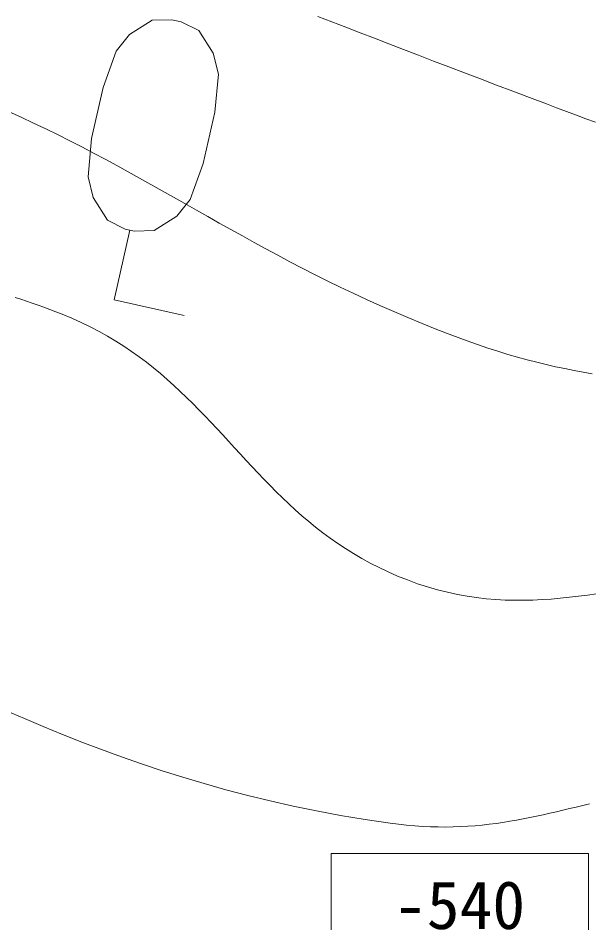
# Model space of a CAD drawing. Units: millimetres, scale not verified. Extents: x -56617 to 56645, y -39182 to 40051.
# Drawn here: x 34208 to 38201, y 6937 to 13264 of the extents above; entities that cross this region are included whole.
import ezdxf
from ezdxf.enums import TextEntityAlignment as Align

# ---------------------------------------------------------------- set-up
doc = ezdxf.new("R2010")
doc.units = ezdxf.units.MM
doc.header["$LTSCALE"] = 200
for name, color, linetype, lineweight in [('0-2_仕上', 4, 'Continuous', 9), ('0-8_寸法文字', 4, 'Continuous', 9), ('3-4_その他1', 4, 'Continuous', 18)]:
    doc.layers.add(name, color=color, linetype=linetype, lineweight=lineweight)
doc.styles.add('ＭＳ ゴシック', font='')
doc.styles.get('ＭＳ ゴシック').set_extended_font_data('MS Gothic')

msp = doc.modelspace()

# ---------------------------------------------------------------- linework, layer by layer
at = {"layer": '0-2_仕上'}
for p, q in [((35146.1, 13249.6), (34986.9, 13148.5)), ((35283.5, 13253), (35146.1, 13249.6)), ((35348.6, 13238.5), (35283.5, 13253)), ((35471.4, 13176.9), (35348.6, 13238.5)), ((35572.5, 13017.8), (35471.4, 13176.9)), ((34986.9, 13148.5), (34892.8, 13032.9)), ((34892.8, 13032.9), (34802.2, 12779.9)), ((35608.5, 12873.1), (35572.5, 13017.8)), ((35583, 12605.6), (35608.5, 12873.1)), ((34802.2, 12779.9), (34722.3, 12422)), ((35503.1, 12247.7), (35583, 12605.6)), ((34722.3, 12422), (34696.8, 12154.5)), ((35412.5, 11994.7), (35503.1, 12247.7)), ((34696.8, 12154.5), (34732.8, 12009.8)), ((34732.8, 12009.8), (34833.9, 11850.7)), ((35318.4, 11879.1), (35412.5, 11994.7)), ((34833.9, 11850.7), (34956.7, 11789.1)), ((35159.2, 11778), (35318.4, 11879.1)), ((34989.3, 11781.8), (34880.3, 11293.8)), ((34956.7, 11789.1), (35021.8, 11774.6)), ((35021.8, 11774.6), (35159.2, 11778)), ((34880.3, 11293.8), (35368.3, 11184.9))]:
    msp.add_line(p, q, dxfattribs=at)
at = {"layer": '0-8_寸法文字'}
for p, q in [((36304.9, 13275.3), (36402.4, 13238)), ((36402.4, 13238), (36500.8, 13200.3)), ((36500.8, 13200.3), (36600.1, 13162.1)), ((36600.1, 13162.1), (36700.5, 13123.4)), ((36700.5, 13123.4), (36802.1, 13084.3)), ((36802.1, 13084.3), (36904.9, 13044.7)), ((36904.9, 13044.7), (37009.1, 13004.6)), ((37009.1, 13004.6), (37114.8, 12963.9)), ((37114.8, 12963.9), (37222, 12922.8)), ((37222, 12922.8), (37330.9, 12881)), ((37330.9, 12881), (37441.5, 12838.8)), ((37441.5, 12838.8), (37554, 12795.9)), ((37554, 12795.9), (37668.4, 12752.4)), ((37668.4, 12752.4), (37784.9, 12708.4)), ((37784.9, 12708.4), (37903.5, 12663.7)), ((37903.5, 12663.7), (37974.5, 12637)), ((34229.3, 12570.6), (34140.9, 12610.6)), ((37974.5, 12637), (38044.3, 12611)), ((38044.3, 12611), (38113, 12585.5)), ((34316.4, 12530.1), (34229.3, 12570.6)), ((34402.3, 12489), (34316.4, 12530.1)), ((38113, 12585.5), (38180.5, 12560.5)), ((38180.5, 12560.5), (38247, 12536)), ((34487, 12447.5), (34402.3, 12489)), ((34570.7, 12405.4), (34487, 12447.5)), ((34653.4, 12363), (34570.7, 12405.4)), ((34735.4, 12320.1), (34653.4, 12363)), ((34816.7, 12276.8), (34735.4, 12320.1)), ((34897.4, 12233.3), (34816.7, 12276.8)), ((34977.6, 12189.4), (34897.4, 12233.3)), ((35057.4, 12145.2), (34977.6, 12189.4)), ((35137, 12100.8), (35057.4, 12145.2)), ((35216.4, 12056.2), (35137, 12100.8)), ((35295.7, 12011.4), (35216.4, 12056.2)), ((35375.1, 11966.5), (35295.7, 12011.4)), ((35454.6, 11921.4), (35375.1, 11966.5)), ((35534.4, 11876.3), (35454.6, 11921.4)), ((35614.6, 11831.1), (35534.4, 11876.3)), ((35695.2, 11785.9), (35614.6, 11831.1)), ((35776.5, 11740.7), (35695.2, 11785.9)), ((35858.4, 11695.6), (35776.5, 11740.7)), ((35941.1, 11650.5), (35858.4, 11695.6)), ((36024.7, 11605.6), (35941.1, 11650.5)), ((36109.4, 11560.8), (36024.7, 11605.6)), ((36195.1, 11516.2), (36109.4, 11560.8)), ((36282.1, 11471.8), (36195.1, 11516.2)), ((36370.4, 11427.6), (36282.1, 11471.8)), ((36460.2, 11383.7), (36370.4, 11427.6)), ((36551.5, 11340.1), (36460.2, 11383.7)), ((36644.4, 11296.8), (36551.5, 11340.1)), ((34226.4, 11297.6), (34187.2, 11310)), ((34266.1, 11284.5), (34226.4, 11297.6)), ((34306.2, 11270.9), (34266.1, 11284.5)), ((34346.9, 11256.7), (34306.2, 11270.9)), ((36739.2, 11253.9), (36644.4, 11296.8)), ((34388.1, 11241.8), (34346.9, 11256.7)), ((34429.9, 11226.3), (34388.1, 11241.8)), ((34472.3, 11210.2), (34429.9, 11226.3)), ((34515.3, 11193.3), (34472.3, 11210.2)), ((36835.7, 11211.5), (36739.2, 11253.9)), ((36934.3, 11169.4), (36835.7, 11211.5)), ((34583.3, 11165.2), (34515.3, 11193.3)), ((34649, 11135.6), (34583.3, 11165.2)), ((37034.9, 11127.8), (36934.3, 11169.4)), ((34712.6, 11104.8), (34649, 11135.6)), ((34774.1, 11072.7), (34712.6, 11104.8)), ((34833.6, 11039.4), (34774.1, 11072.7)), ((37137.7, 11086.7), (37034.9, 11127.8)), ((37242.8, 11046.2), (37137.7, 11086.7)), ((34891.2, 11005), (34833.6, 11039.4)), ((37350.4, 11006.2), (37242.8, 11046.2)), ((34947.1, 10969.5), (34891.2, 11005)), ((35001.3, 10932.9), (34947.1, 10969.5)), ((37422.4, 10980.5), (37350.4, 11006.2)), ((37493.4, 10956.5), (37422.4, 10980.5)), ((37563.6, 10933.9), (37493.4, 10956.5)), ((35053.9, 10895.4), (35001.3, 10932.9)), ((35105.1, 10857.1), (35053.9, 10895.4)), ((37632.9, 10912.8), (37563.6, 10933.9)), ((37701.3, 10893.1), (37632.9, 10912.8)), ((37769, 10874.7), (37701.3, 10893.1)), ((35154.9, 10817.9), (35105.1, 10857.1)), ((37835.9, 10857.5), (37769, 10874.7)), ((37902.1, 10841.5), (37835.9, 10857.5)), ((37967.7, 10826.6), (37902.1, 10841.5)), ((38032.6, 10812.8), (37967.7, 10826.6)), ((35203.4, 10777.9), (35154.9, 10817.9)), ((35250.7, 10737.2), (35203.4, 10777.9)), ((38097, 10799.8), (38032.6, 10812.8)), ((38160.8, 10787.8), (38097, 10799.8)), ((38224.1, 10776.7), (38160.8, 10787.8)), ((35296.9, 10695.9), (35250.7, 10737.2)), ((35342.2, 10653.9), (35296.9, 10695.9)), ((35386.5, 10611.5), (35342.2, 10653.9)), ((35430.1, 10568.5), (35386.5, 10611.5)), ((35473, 10525.2), (35430.1, 10568.5)), ((35515.3, 10481.5), (35473, 10525.2)), ((35557.1, 10437.5), (35515.3, 10481.5)), ((35598.6, 10393.3), (35557.1, 10437.5)), ((35639.7, 10348.9), (35598.6, 10393.3)), ((35680.7, 10304.5), (35639.7, 10348.9)), ((35721.5, 10259.9), (35680.7, 10304.5)), ((35762.4, 10215.4), (35721.5, 10259.9)), ((35803.4, 10171), (35762.4, 10215.4)), ((35844.5, 10126.7), (35803.4, 10171)), ((35886, 10082.6), (35844.5, 10126.7)), ((35927.9, 10038.8), (35886, 10082.6)), ((35970.3, 9995.2), (35927.9, 10038.8)), ((36013.2, 9952.1), (35970.3, 9995.2)), ((36056.9, 9909.4), (36013.2, 9952.1)), ((36101.4, 9867.2), (36056.9, 9909.4)), ((36146.7, 9825.5), (36101.4, 9867.2)), ((36193.1, 9784.5), (36146.7, 9825.5)), ((36240.6, 9744.1), (36193.1, 9784.5)), ((36289.2, 9704.5), (36240.6, 9744.1)), ((36339.1, 9665.7), (36289.2, 9704.5)), ((36390.4, 9627.8), (36339.1, 9665.7)), ((36443.3, 9590.8), (36390.4, 9627.8)), ((36497.6, 9554.7), (36443.3, 9590.8)), ((36553.7, 9519.8), (36497.6, 9554.7)), ((36611.6, 9485.9), (36553.7, 9519.8)), ((36671.3, 9453.2), (36611.6, 9485.9)), ((36733.1, 9421.7), (36671.3, 9453.2)), ((36796.9, 9391.5), (36733.1, 9421.7)), ((36862.9, 9362.6), (36796.9, 9391.5)), ((36931.1, 9335.1), (36862.9, 9362.6)), ((37002.4, 9309.1), (36931.1, 9335.1)), ((37072.9, 9286.1), (37002.4, 9309.1)), ((37142.8, 9266), (37072.9, 9286.1)), ((37211.9, 9248.6), (37142.8, 9266)), ((37280.5, 9233.9), (37211.9, 9248.6)), ((38253, 9238.1), (38190.2, 9229.3)), ((37348.4, 9221.6), (37280.5, 9233.9)), ((37415.7, 9211.7), (37348.4, 9221.6)), ((37482.5, 9204), (37415.7, 9211.7)), ((37548.8, 9198.5), (37482.5, 9204)), ((37614.5, 9194.9), (37548.8, 9198.5)), ((37679.9, 9193.1), (37614.5, 9194.9)), ((37744.8, 9193), (37679.9, 9193.1)), ((37809.3, 9194.5), (37744.8, 9193)), ((37873.5, 9197.5), (37809.3, 9194.5)), ((37937.4, 9201.7), (37873.5, 9197.5)), ((38000.9, 9207.2), (37937.4, 9201.7)), ((38064.2, 9213.7), (38000.9, 9207.2)), ((38127.3, 9221.1), (38064.2, 9213.7)), ((38190.2, 9229.3), (38127.3, 9221.1)), ((34251.3, 8366.1), (34120, 8423.2)), ((34383.9, 8310.1), (34251.3, 8366.1)), ((34517.9, 8255.1), (34383.9, 8310.1)), ((34653.5, 8201.5), (34517.9, 8255.1)), ((34790.8, 8149.1), (34653.5, 8201.5)), ((34930, 8098.2), (34790.8, 8149.1)), ((35071.3, 8048.9), (34930, 8098.2)), ((35214.9, 8001.1), (35071.3, 8048.9)), ((35360.8, 7955.1), (35214.9, 8001.1)), ((35509.3, 7910.9), (35360.8, 7955.1)), ((35660.6, 7868.6), (35509.3, 7910.9)), ((35814.7, 7828.3), (35660.6, 7868.6)), ((35971.9, 7790.1), (35814.7, 7828.3)), ((36132.4, 7754.1), (35971.9, 7790.1)), ((36296.3, 7720.4), (36132.4, 7754.1)), ((36463.7, 7689.1), (36296.3, 7720.4)), ((38019.6, 7724.8), (37973.5, 7713.8)), ((38065.7, 7735.9), (38019.6, 7724.8)), ((38111.9, 7747.2), (38065.7, 7735.9)), ((38158.2, 7758.5), (38111.9, 7747.2)), ((38204.7, 7770), (38158.2, 7758.5)), ((36634.9, 7660.3), (36463.7, 7689.1)), ((36810, 7634), (36634.9, 7660.3)), ((37741.4, 7664), (37694.4, 7655.3)), ((37788.1, 7673.1), (37741.4, 7664)), ((37834.7, 7682.8), (37788.1, 7673.1)), ((37881.1, 7692.8), (37834.7, 7682.8)), ((37927.3, 7703.2), (37881.1, 7692.8)), ((37973.5, 7713.8), (37927.3, 7703.2)), ((36868.5, 7626.4), (36810, 7634)), ((36926, 7620.2), (36868.5, 7626.4)), ((36982.6, 7615.2), (36926, 7620.2)), ((37038.1, 7611.5), (36982.6, 7615.2)), ((37092.7, 7609), (37038.1, 7611.5)), ((37146.5, 7607.7), (37092.7, 7609)), ((37199.5, 7607.5), (37146.5, 7607.7)), ((37251.7, 7608.4), (37199.5, 7607.5)), ((37303.1, 7610.2), (37251.7, 7608.4)), ((37353.9, 7613), (37303.1, 7610.2)), ((37404.1, 7616.8), (37353.9, 7613)), ((37453.7, 7621.3), (37404.1, 7616.8)), ((37502.7, 7626.7), (37453.7, 7621.3)), ((37551.2, 7632.9), (37502.7, 7626.7)), ((37599.3, 7639.7), (37551.2, 7632.9)), ((37647, 7647.2), (37599.3, 7639.7)), ((37694.4, 7655.3), (37647, 7647.2))]:
    msp.add_line(p, q, dxfattribs=at)
at = {"layer": '3-4_その他1', "color": 7}
msp.add_lwpolyline([(36397.2, 6622.8), (38197.2, 6622.8), (38197.2, 7422.8), (36397.2, 7422.8)], close=True, dxfattribs=at)

# ---------------------------------------------------------------- texts
at = {"layer": '3-4_その他1', "style": 'ＭＳ ゴシック'}
msp.add_text('-540', height=337.2, dxfattribs=at).set_placement((36837.2, 6792.8), align=Align.BOTTOM_LEFT)

doc.saveas('drawing.dxf')
